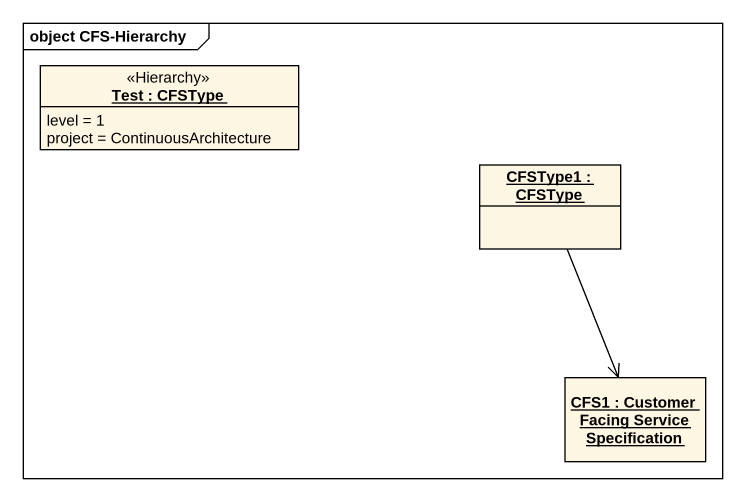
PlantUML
@startuml
mainframe object CFS-Hierarchy
hide circle
hide empty members
object "Test : CFSType" as Test <<Hierarchy>> {
  level = 1
  project = ContinuousArchitecture
}
object "CFSType1 : CFSType" as CFSType1
object "CFS1 : Customer Facing Service Specification" as CFS1
CFSType1 --> CFS1
@enduml
